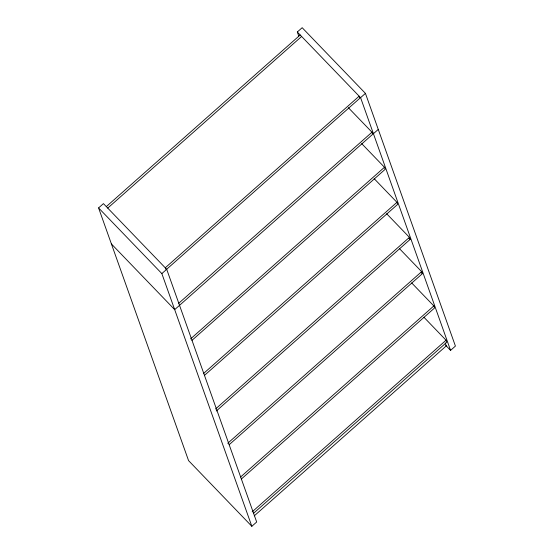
<?xml version="1.0" encoding="UTF-8"?>
<svg xmlns="http://www.w3.org/2000/svg" width="554" height="554" viewBox="0 0 554 554"><rect width="100%" height="100%" fill="white"/><g stroke="black" fill="none" stroke-linecap="round" stroke-linejoin="round"><path stroke-width="0.83" d="M98.577 207.916L103.425 203.623L166.699 269.299L256.682 522.006L251.835 526.3L188.568 460.623L98.577 207.916L161.851 273.593L251.835 526.3M298.738 35.996L297.318 31.994L302.165 27.7L365.432 93.377L455.423 346.084L450.575 350.377L445.797 345.419M106.306 206.607L300.192 34.978M107.739 208.103L301.632 36.467M166.636 269.279L359.878 98.217L359.151 96.174L165.258 267.804L165.743 269.168M161.851 273.593L166.699 269.299M450.575 350.377L360.585 97.663L365.432 93.377M178.741 303.273L371.983 132.212L372.71 134.255L174.683 309.631L111.409 243.954M378.271 129.414L373.424 133.701L348.348 107.684M190.576 338.896L384.462 167.26L361.693 143.631M191.947 340.364L385.189 169.302L384.462 167.26M203.699 373.375L396.941 202.314L374.179 178.679M204.433 375.418L397.675 204.357L396.941 202.314M215.534 408.997L409.427 237.361L386.657 213.733M216.268 411.04L410.154 239.404L409.427 237.361M227.742 443.283L421.636 271.647L399.462 248.635M229.121 444.751L422.363 273.69L421.636 271.647M240.595 476.994L433.837 305.933L411.67 282.921M241.329 479.037L434.571 307.976L433.837 305.933M252.16 511.848L446.046 340.211L423.879 317.2M253.531 513.316L446.773 342.254L446.046 340.211M254.307 515.816L446.261 345.897L445.208 342.954M297.318 31.994L360.585 97.663M408.956 238.165L410.154 239.404M421.165 272.443L422.363 273.69"/></g></svg>
